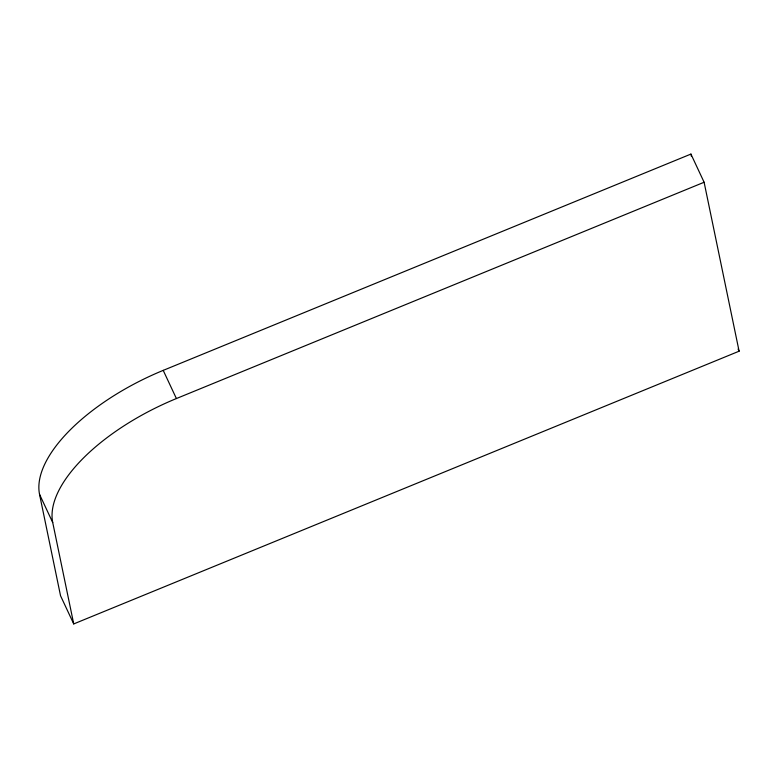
<?xml version="1.0" encoding="UTF-8"?>
<svg xmlns="http://www.w3.org/2000/svg" width="778" height="778" viewBox="0 0 778 778"><rect width="100%" height="100%" fill="white"/><g stroke="black" fill="none" stroke-linecap="round" stroke-linejoin="round"><path stroke-width="1.17" d="M163.215 370.377L690.932 154.073L704.109 182.256L739.1 351.199L73.725 623.927L60.538 595.744L39.552 494.38A149.464 67.53 -25.1 0 1 163.215 370.377L176.402 398.55A149.464 67.53 -25.1 0 0 52.729 522.563L73.725 623.927M176.402 398.55L704.109 182.256M738.089 349.03L739.1 351.199M39.552 494.38L52.729 522.563M690.932 154.073L691.428 156.456"/></g></svg>
